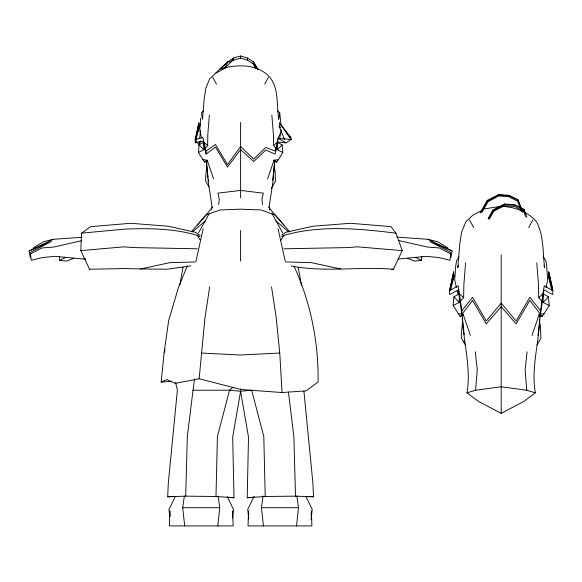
<?xml version="1.0" encoding="UTF-8"?>
<svg xmlns="http://www.w3.org/2000/svg" width="582" height="582" viewBox="0 0 582 582"><rect width="100%" height="100%" fill="white"/><g stroke="black" fill="none" stroke-linecap="round" stroke-linejoin="round"><path stroke-width="0.87" d="M198.418 152.484L199.073 144.925L203.816 142.117L203.816 149.77L198.418 152.484L204.529 162.043L207.279 160.901L207.207 160.188L202.878 159.686M453.138 305.499L453.887 296.885L459.293 293.684L459.285 302.4L453.138 305.499L460.1 316.382L463.236 315.08L463.148 314.273L458.223 313.698M240.599 388.696L240.599 391.264L232.698 437.177L233.986 497.741L215.987 496.482L217.406 436.551L229.541 390.209L232.996 387.321M540.496 314.36L540.511 310.672L544.235 285.762L552.9 290.767L552.755 294.536L543.923 289.923L540.496 314.36L529.846 300.385L516.103 323.883L501.189 306.736L486.276 323.883L472.533 300.414L461.882 314.36L458.449 289.923L449.624 294.536L449.479 290.767L453.64 271.852L454.004 275.868L450.621 290.294M303.906 391.104L312.876 482.82L313.516 496.773L295.51 496.155L265.217 496.482L247.219 497.741L248.507 437.177L240.599 391.264L229.541 390.209L193.02 390.209L187.324 436.616L185.694 496.155L167.689 496.773L168.329 482.82L177.379 390.209L175.611 382.367M196.156 139.367L199.175 126.476L198.862 122.948L195.203 139.556L199.073 144.925L203.816 149.77L207.636 145.616L207.832 134.151L209.353 115.09M453.887 296.885L459.285 302.4L463.643 297.671L463.861 284.613L465.6 262.897M89.723 269.648L80.811 250.616L81.56 233.164L90.647 226.638L130.754 223.292L168.14 226.216L195.414 232.305L200.259 235.71M269.837 210.167L269.262 205.81L272.907 182.319L274.639 160.516M462.152 315.32C463.09 341.27 471.376 366.805 467.026 392.843L478.44 401.354L501.189 413.395L523.938 401.354L535.353 392.843C530.995 368.319 538.823 344.304 539.652 319.86M539.805 317.212L539.907 315.444M200.63 118.153L199.815 130.077L201.547 137.992M232.538 512.633L232.655 510.872L233.164 525.91L169.311 525.91L169.82 510.872L170.184 516.147M311.079 515.266L311.385 510.872L311.887 525.91L248.041 525.91L248.55 510.872L248.79 514.386M467.026 392.843L475.603 390.26L477.262 369.89L475.298 351.826M187.244 266.018L178.332 287.894L168.627 320.755L164.16 352.416L161.163 382.112L166.969 379.588L175.073 383.378L199.139 378.758L204.944 318.092L209.651 286.919M274.9 160.843L272.667 180.304M289.036 136.974L290.884 138.938L290.884 137.592L279.505 122.948L279.185 126.476L284.533 139.585M540.227 315.32L538.001 335.712M551.758 290.294L548.368 275.868L548.731 271.852L552.514 288.534M199.422 141.302L199.073 144.925L200.754 140.88M199.684 138.589L200.47 130.441M407.342 258.241L414.479 261.092L421.433 260.329L421.812 256.786M217.77 525.983L219.763 507.715L218.105 496.024M296.5 525.983L298.486 507.715L296.835 496.024M527.074 351.826L525.117 369.89L526.775 390.26L535.353 392.843M450.868 257.63L452.105 250.893L429.902 241.508L450.272 252.071L450.737 253.919L450.024 260.241L438.217 257.477L426.046 256.327L398.277 259.063M232.516 518.067L233.498 509.461L227.264 496.642M311.043 519.791L312.228 509.461L305.987 496.642M218.672 204.486L219.334 199.24L217.872 193.166L240.599 190.43L263.333 193.166L261.871 199.24L262.533 204.486M193.02 390.209L194.468 378.889M211.477 209.294L211.943 205.81L208.298 182.319L206.304 160.843M184.705 525.983L182.712 507.715L184.37 496.024M263.435 525.983L261.442 507.715L263.1 496.024M277.81 111.024L279.753 112.901L278.713 119.346C276.268 104.062 279.767 83.866 265.654 73.347C252.493 63.416 235.273 64.966 220.163 68.792L209.549 79.043L205.752 88.399L204.202 98.853L202.492 119.346L201.452 112.901L203.394 111.024M206.566 160.516C207.563 167.434 205.17 174.178 205.701 181.133L209.025 186.917M462.574 317.212C463.156 324.203 460.813 331.071 461.439 338.127L465.345 344.922M179.685 285.391L183.054 267.16M525.604 216.591L523.465 210.8L523.771 209.28L514.721 204.762L504.405 204.006L492.939 209.913L488.094 218.556M279.484 138.8L281.39 130.077M545.974 287.595L547.64 279.964L546.724 266.389L545.778 260.409L543.261 257.069M195.843 261.9L203.162 228.668M198.862 122.948L195.537 138.938L196.512 135.613M453.64 271.852L449.864 290.069M279.505 122.948L291.218 139.556L285.871 142.859L278.123 142.008L275.111 154.048L265.763 150.025L253.694 161.534L240.599 149.581L227.511 167.041L215.442 147.093L206.093 154.048L203.082 141.099L195.334 142.859L195.741 141.113M458.412 265.247L457.787 267.749L459.729 244.404L461.49 232.494L465.818 221.844L472.657 215.355L481.35 210.619M85.649 259.223L55.159 256.327L42.988 257.477L31.181 260.241L30.468 253.919L30.933 252.071L51.303 241.508L29.1 250.893L30.337 257.63M291.218 139.556L278.392 138.363L275.126 151L265.734 147.45L253.701 159.09L240.599 146.468L227.504 164.597L215.471 144.518L206.079 151L206.093 154.048M196.992 133.955L199.175 126.476M451.326 285.056L454.004 275.868M256.196 67.403L257.906 69.44L253.337 61.903L247.466 57.982L240.599 56.018L233.513 57.982L227.868 61.903L220.163 68.792L227.868 61.903L231.01 61.903L233.513 60.077L240.599 58.12L247.466 60.077L253.337 64.005L254.48 65.366M195.334 142.859L195.203 139.556L200.506 123.871M267.633 178.798L273.998 160.188L278.327 159.686L282.787 152.484L282.132 144.925L277.381 142.117L277.709 138.727L280.873 132.412M531.977 335.465L539.223 314.273L544.155 313.698L549.233 305.499L548.491 296.885L543.086 293.684L538.736 297.671L543.093 302.4L549.233 305.499M164.16 352.416L165.077 349.928M391.482 269.648L393.41 269.226L402.22 250.616L395.993 233.164L390.959 226.638L350.451 223.292L313.065 226.216L285.791 232.305L281.637 235.223M175.218 496.642L168.976 509.461L169.769 516.35M253.941 496.642L247.706 509.461L248.79 518.926M224.659 68.029L227.868 61.903M264.752 84.106L268.389 77.362M528.696 227.606L532.843 219.931M198.469 232.989L209.411 213.23M480.106 213.012L487.156 200.441L498.621 194.541L508.93 195.29L517.98 199.808L522.592 212.154M480.972 212.75L487.541 201.03L499.269 195.123L509.49 195.872L518.46 200.397M488.509 219.094L493.325 210.502L505.052 204.588L515.281 205.344L524.244 209.862L526.906 217.421M482.267 211.826L488.058 201.692L498.658 195.938L508.799 196.752L517.682 201.328L519.821 207.119M489.389 218.956L493.842 211.164L504.441 205.752L514.583 206.566L523.465 210.8M271.343 188.364L275.504 181.133L275.111 171.239L274.289 166.648M537.033 344.922L540.94 338.127L540.496 326.858L539.558 321.628M280.735 240.446L283.994 235.339C320.449 224.95 358.934 228.559 395.993 233.164M276.676 162.043L273.998 160.188L273.926 160.901L276.676 162.043L278.327 159.686M542.271 316.382L539.223 314.273L539.143 315.08L542.271 316.382L544.155 313.698M459.118 257.069L456.601 260.409L455.655 266.389L454.731 279.964L456.404 287.595M461.882 314.36L461.868 310.672L472.562 297.315L486.268 321.009L501.189 303.164L516.11 321.009L529.816 297.315L540.511 310.672M191.398 231.782L212.91 206.908M197.385 225.059L206.123 214.969L220.083 209.971L240.599 209.156L261.122 209.971L275.075 214.969L289.807 231.782M282.132 144.925L277.388 149.77L273.569 145.616L273.373 134.151L271.852 115.09M548.491 296.885L543.093 302.4L543.086 293.684M224.87 68.167L231.01 61.903L233.513 57.982L233.513 60.077M273.569 145.616L277.381 142.117L277.388 149.77L282.787 152.484M192.635 231.803L205.526 220.665M204.529 162.043L207.207 160.188L213.572 178.798M460.1 316.382L463.148 314.273L470.402 335.465M162.64 381.123L161.163 382.112L171.086 381.246M449.479 290.767L458.143 285.762L461.868 310.672M29.1 250.893L53.362 239.282L81.902 237.296M215.551 73.347L225.962 67.679M30.468 253.919L41.831 247.976L53.871 247.03L81.509 240.73M59.393 256.786L59.771 260.329L65.373 257.433M281.63 236.467L283.994 235.339M73.863 258.241L66.726 261.092L59.771 260.329M195.203 139.556L202.812 137.439L206.079 151M53.362 239.282L43.65 241.705L33.269 247.874L33.509 249.663M89.715 269.226L125.741 268.549L140.626 268.957L169.879 262.642L194.774 261.973M484.508 208.894L501.189 206.239M190.961 265.865L167.209 269.197L140.626 268.957M475.603 390.26L501.189 386.768L526.775 390.26M240.599 391.264L251.664 390.209L263.799 436.551L265.217 496.482M81.56 233.164L125.028 229.09C149.239 228.209 173.785 228.391 197.211 235.339L199.575 236.467M80.811 250.616L123.784 246.841L133.62 247.583L197.276 248.79M247.219 497.741L254.421 497.181M199.139 378.758L240.599 389.46L282.059 392.544L306.132 390.857L318.092 382.09C318.667 342.151 310.592 302.364 293.961 266.018M282.059 392.544L279.753 353.063L240.599 355.005L201.452 353.063M167.689 496.773L175.626 496.49M283.929 248.79L347.578 247.583L357.421 246.841L402.22 250.616M291.124 265.989C324.872 272.558 359.349 266.425 393.41 269.226M220.163 68.792L222.622 68.792M182.712 507.715L219.763 507.715M261.442 507.715L298.486 507.715M185.694 496.155L215.987 496.482M286.431 261.973L311.319 262.642L340.579 268.957M305.579 496.49L313.516 496.773M396.626 237.114L427.843 239.282L437.555 241.705L447.929 247.874M227.686 497.246L233.986 497.741M502.07 206.384C515.048 206.996 527.998 211.775 536.56 221.844C544.003 235.957 542.73 252.362 544.592 267.749L543.966 265.247M398.83 240.533L427.334 247.03L439.374 247.976L450.737 253.919M83.954 258.677L85.685 259.106M427.843 239.282L452.105 250.893M415.832 257.433L421.433 260.329M278.392 138.363L285.871 142.859M275.672 220.665L288.563 231.803M498.621 194.541L499.269 195.123M504.405 204.006L505.052 204.588M459.293 293.684L463.643 297.671M203.816 142.117L207.636 145.616M280.488 127.713L279.185 126.476L280.415 127.785M286.329 133.271L290.884 137.592M268.295 206.908L283.82 225.059M523.771 209.28L524.244 209.862M492.939 209.913L493.325 210.502M487.156 200.441L487.541 201.03M197.211 235.339L200.004 239.711M255.636 68.32L253.337 64.005L253.337 61.903L257.906 69.44M271.794 213.23L282.736 232.989M469.536 219.931L473.675 227.606M212.816 77.362L216.446 84.106M253.337 61.903L255.789 68.189M520.432 208.778L521.348 211.259M517.98 199.808L520.955 208.269M457.139 290.993L458.252 294.39M463.876 341.285L464.414 342.973M548.368 275.868L549.59 280.044M550.077 281.717L550.805 284.22M551.292 285.893L552.274 289.232M548.731 271.852L552.9 290.767M278.043 228.668L285.362 261.9M464.203 334.825L462.821 321.628M208.021 177.67L206.916 166.648M208.363 179.431L208.712 181.184M298.151 267.16L301.52 285.391M279.753 112.901L281.099 125.814M271.554 286.919L276.261 318.092L279.753 353.063M288.403 391.992L293.881 436.616L295.51 496.155M536.779 262.897L538.51 284.613L538.736 297.671M501.189 254.872L501.189 413.395M247.466 57.982L247.466 60.077M240.599 56.018L240.599 58.12M240.599 122.446L240.599 197.836M240.599 230.53L240.599 261.085"/></g></svg>
